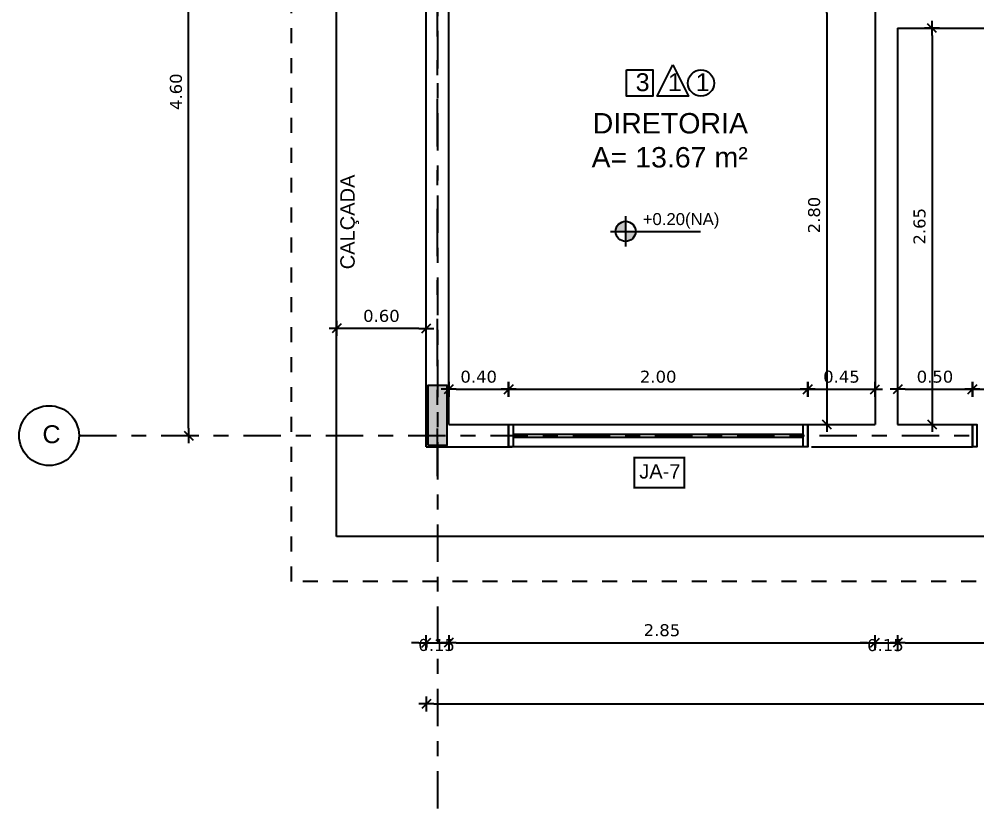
# Model space of a CAD drawing. Extents: x 11 to 195, y 73 to 157.
# Drawn here: x 61.42 to 67.82, y 124.53 to 129.85 of the extents above; entities that cross this region are included whole.
import ezdxf

# ---------------------------------------------------------------- set-up
doc = ezdxf.new("R2010")
doc.units = 0
doc.header["$LTSCALE"] = 0.005
doc.header["$PDMODE"] = 3
for name, pattern in [('C5', [60, 50, -5, 0, -5]), ('CONTINU', [0]), ('DASHDOT', [25.4, 12.7, -6.35, 0, -6.35]), ('HIDDEN', [9.525, 6.35, -3.175])]:
    doc.linetypes.add(name, pattern=pattern)
doc.layers.get('0').update_dxf_attribs({"linetype": 'CONTINUOUS'})
doc.layers.get('DEFPOINTS').update_dxf_attribs({"linetype": 'CONTINUOUS'})
for name, color, linetype in [('A-COTAS', 1, 'CONTINUOUS'), ('A-PARED', 5, 'CONTINUOUS'), ('A-PAREDE', 5, 'CONTINUOUS'), ('A-PILAR', 6, 'CONTINUOUS'), ('A-PILAR_EIXO', 5, 'DASHDOT'), ('A-PISOS', 2, 'CONTINUOUS'), ('AR-PRJ-COB', 2, 'HIDDEN'), ('ARQ-CTA-1_050', 1, 'CONTINUOUS'), ('ARQ-CTA-1_075', 1, 'CONTINUOUS'), ('ARQ-ESQ-VISTA1', 2, 'CONTINUOUS'), ('ARQ-EXO-1_050', 251, 'C5'), ('ARQ-SMB-1_050', 1, 'CONTINUOUS'), ('ARQ-SMB-1_100', 1, 'CONTINUOUS'), ('ARQ-TXT-1_050', 2, 'CONTINUOUS'), ('ARQ-TXT-1_075', 2, 'CONTINUOUS')]:
    doc.layers.add(name, color=color, linetype=linetype)
doc.styles.add('A20', font='arial.ttf', dxfattribs={"height": 0.2})
doc.styles.add('ESC-50-A20', font='arial.ttf', dxfattribs={"height": 0.1})
doc.styles.add('FNDE Texto Cota 0050', font='verdana.ttf', dxfattribs={"height": 0.08})
doc.dimstyles.new('FNDE 1-0050', dxfattribs={"dimscale": 5, "dimtxt": 0.08, "dimasz": 0.01, "dimexe": 0.15, "dimexo": 0.15, "dimgap": 0.01, "dimtad": 1, "dimzin": 1, "dimdsep": 46, "dimtxsty": 'FNDE Texto Cota 0050', "dimblk": 'tic', "dimcen": 0.015, "dimdle": 0.15, "dimse1": 1, "dimse2": 1, "dimclrd": 251, "dimclre": 251, "dimclrt": 256, "dimaunit": 1, "dimadec": 3, "dimazin": 0, "dimtfac": 1, "dimtix": 1, "dimtmove": 2, "dimatfit": 3, "dimfxl": 0.15, "dimtvp": 1, "dimtolj": 1, "dimtzin": 0, "dimarcsym": 0})

# ---------------------------------------------------------------- blocks, each defined once
blk = doc.blocks.new('tic')
at = {"color": 251}
for p, q in [((-1, 0), (1, 0)), ((0, -1), (0, 1))]:
    blk.add_line(p, q, dxfattribs=at)
blk.add_line((-0.6, -0.6), (0.6, 0.6))
blk = doc.blocks.new('*D204')
at = {"layer": 'ARQ-CTA-1_050', "color": 251, "lineweight": -2, "transparency": 16777216}
blk.add_line((66.8194, 129.8864), (66.8194, 127.1864), dxfattribs=at)
at = {"layer": 'DEFPOINTS', "color": 0, "transparency": 16777216}
for p in [(67.143, 129.9364, -1.8897), (66.8194, 127.1364), (67.143, 127.1364, -1.8897)]:
    blk.add_point(p, dxfattribs=at)
at = {"layer": 'ARQ-CTA-1_050', "color": 251, "lineweight": -2, "transparency": 16777216, "xscale": 0.05, "yscale": 0.05, "zscale": 0.05}
for p, rotation in [((66.8194, 129.9364), 90), ((66.8194, 127.1364), 270)]:
    blk.add_blockref('tic', p, dxfattribs=dict(at, rotation=rotation))
at = {"layer": 'ARQ-CTA-1_050', "transparency": 16777216, "insert": (66.7358, 128.5364), "char_height": 0.08, "attachment_point": 5, "rotation": 90, "style": 'FNDE Texto Cota 0050'}
blk.add_mtext('\\A1;2.80', dxfattribs=at)
blk = doc.blocks.new('*D210')
at = {"layer": 'ARQ-CTA-1_050', "color": 251, "lineweight": -2, "transparency": 16777216}
blk.add_line((67.5235, 129.7364), (67.5235, 127.1864), dxfattribs=at)
at = {"layer": 'DEFPOINTS', "color": 0, "transparency": 16777216}
for p in [(67.293, 129.7864, -1.8897), (67.293, 127.1364, -1.8897), (67.5235, 127.1364)]:
    blk.add_point(p, dxfattribs=at)
at = {"layer": 'ARQ-CTA-1_050', "color": 251, "lineweight": -2, "transparency": 16777216, "xscale": 0.05, "yscale": 0.05, "zscale": 0.05}
for p, rotation in [((67.5235, 129.7864), 90), ((67.5235, 127.1364), 270)]:
    blk.add_blockref('tic', p, dxfattribs=dict(at, rotation=rotation))
at = {"layer": 'ARQ-CTA-1_050', "transparency": 16777216, "insert": (67.4402, 128.4614), "char_height": 0.08, "attachment_point": 5, "rotation": 90, "style": 'FNDE Texto Cota 0050'}
blk.add_mtext('\\A1;2.65', dxfattribs=at)
blk = doc.blocks.new('*D214')
at = {"layer": 'ARQ-CTA-1_050', "color": 251, "lineweight": -2, "transparency": 16777216}
for p, q in [((64.093, 125.6756), (64.043, 125.6756)), ((64.143, 125.6756), (64.293, 125.6756)), ((64.343, 125.6756), (64.393, 125.6756))]:
    blk.add_line(p, q, dxfattribs=at)
at = {"layer": 'DEFPOINTS', "color": 0, "transparency": 16777216}
for p in [(64.143, 126.9864, -1.8897), (64.293, 126.9864, -1.8897), (64.293, 125.6756)]:
    blk.add_point(p, dxfattribs=at)
at = {"layer": 'ARQ-CTA-1_050', "color": 251, "lineweight": -2, "transparency": 16777216, "xscale": 0.05, "yscale": 0.05, "zscale": 0.05}
blk.add_blockref('tic', (64.143, 125.6756), dxfattribs=at)
at = {"layer": 'ARQ-CTA-1_050', "color": 251, "lineweight": -2, "transparency": 16777216, "xscale": 0.05, "yscale": 0.05, "zscale": 0.05, "rotation": 180}
blk.add_blockref('tic', (64.293, 125.6756), dxfattribs=at)
at = {"layer": 'ARQ-CTA-1_050', "transparency": 16777216, "insert": (64.2119, 125.6603), "char_height": 0.08, "attachment_point": 5, "style": 'FNDE Texto Cota 0050'}
blk.add_mtext('\\A1;0.15', dxfattribs=at)
blk = doc.blocks.new('*D215')
at = {"layer": 'ARQ-CTA-1_050', "color": 251, "lineweight": -2, "transparency": 16777216}
blk.add_line((64.343, 125.6756), (67.093, 125.6756), dxfattribs=at)
at = {"layer": 'DEFPOINTS', "color": 0, "transparency": 16777216}
for p in [(67.143, 127.1364, -1.8897), (64.293, 126.7921, -1.8897), (67.143, 125.6756)]:
    blk.add_point(p, dxfattribs=at)
at = {"layer": 'ARQ-CTA-1_050', "color": 251, "lineweight": -2, "transparency": 16777216, "xscale": 0.05, "yscale": 0.05, "zscale": 0.05, "rotation": 180}
blk.add_blockref('tic', (64.293, 125.6756), dxfattribs=at)
at = {"layer": 'ARQ-CTA-1_050', "color": 251, "lineweight": -2, "transparency": 16777216, "xscale": 0.05, "yscale": 0.05, "zscale": 0.05}
blk.add_blockref('tic', (67.143, 125.6756), dxfattribs=at)
at = {"layer": 'ARQ-CTA-1_050', "transparency": 16777216, "insert": (65.718, 125.7592), "char_height": 0.08, "attachment_point": 5, "style": 'FNDE Texto Cota 0050'}
blk.add_mtext('\\A1;2.85', dxfattribs=at)
blk = doc.blocks.new('*D216')
at = {"layer": 'ARQ-CTA-1_050', "color": 251, "lineweight": -2, "transparency": 16777216}
for p, q in [((67.093, 125.6756), (67.043, 125.6756)), ((67.143, 125.6756), (67.293, 125.6756)), ((67.343, 125.6756), (67.393, 125.6756))]:
    blk.add_line(p, q, dxfattribs=at)
at = {"layer": 'DEFPOINTS', "color": 0, "transparency": 16777216}
for p in [(67.293, 127.1364, -1.8897), (67.143, 126.9421, -1.8897), (67.293, 125.6756)]:
    blk.add_point(p, dxfattribs=at)
at = {"layer": 'ARQ-CTA-1_050', "color": 251, "lineweight": -2, "transparency": 16777216, "xscale": 0.05, "yscale": 0.05, "zscale": 0.05}
blk.add_blockref('tic', (67.143, 125.6756), dxfattribs=at)
at = {"layer": 'ARQ-CTA-1_050', "color": 251, "lineweight": -2, "transparency": 16777216, "xscale": 0.05, "yscale": 0.05, "zscale": 0.05, "rotation": 180}
blk.add_blockref('tic', (67.293, 125.6756), dxfattribs=at)
at = {"layer": 'ARQ-CTA-1_050', "transparency": 16777216, "insert": (67.212, 125.6595), "char_height": 0.08, "attachment_point": 5, "style": 'FNDE Texto Cota 0050'}
blk.add_mtext('\\A1;0.15', dxfattribs=at)
blk = doc.blocks.new('*D217')
at = {"layer": 'ARQ-CTA-1_050', "color": 251, "lineweight": -2, "transparency": 16777216}
blk.add_line((67.343, 125.6756), (69.293, 125.6756), dxfattribs=at)
at = {"layer": 'DEFPOINTS', "color": 0, "transparency": 16777216}
for p in [(69.343, 126.9864, -1.8897), (67.293, 126.9421, -1.8897), (69.343, 125.6756)]:
    blk.add_point(p, dxfattribs=at)
at = {"layer": 'ARQ-CTA-1_050', "color": 251, "lineweight": -2, "transparency": 16777216, "xscale": 0.05, "yscale": 0.05, "zscale": 0.05, "rotation": 180}
blk.add_blockref('tic', (67.293, 125.6756), dxfattribs=at)
at = {"layer": 'ARQ-CTA-1_050', "color": 251, "lineweight": -2, "transparency": 16777216, "xscale": 0.05, "yscale": 0.05, "zscale": 0.05}
blk.add_blockref('tic', (69.343, 125.6756), dxfattribs=at)
at = {"layer": 'ARQ-CTA-1_050', "transparency": 16777216, "insert": (68.318, 125.7589), "char_height": 0.08, "attachment_point": 5, "style": 'FNDE Texto Cota 0050'}
blk.add_mtext('\\A1;2.05', dxfattribs=at)
blk = doc.blocks.new('*D231')
at = {"layer": 'ARQ-CTA-1_050', "color": 251, "lineweight": -2, "transparency": 16777216}
blk.add_line((64.193, 125.2669), (79.843, 125.2669), dxfattribs=at)
at = {"layer": 'DEFPOINTS', "color": 0, "transparency": 16777216}
for p in [(64.143, 126.9864, -1.8897), (79.893, 126.7121), (79.893, 125.2669)]:
    blk.add_point(p, dxfattribs=at)
at = {"layer": 'ARQ-CTA-1_050', "color": 251, "lineweight": -2, "transparency": 16777216, "xscale": 0.05, "yscale": 0.05, "zscale": 0.05, "rotation": 180}
blk.add_blockref('tic', (64.143, 125.2669), dxfattribs=at)
at = {"layer": 'ARQ-CTA-1_050', "color": 251, "lineweight": -2, "transparency": 16777216, "xscale": 0.05, "yscale": 0.05, "zscale": 0.05}
blk.add_blockref('tic', (79.893, 125.2669), dxfattribs=at)
at = {"layer": 'ARQ-CTA-1_050', "transparency": 16777216, "insert": (72.018, 125.3488), "char_height": 0.08, "attachment_point": 5, "style": 'FNDE Texto Cota 0050'}
blk.add_mtext('\\A1;15.75', dxfattribs=at)
blk = doc.blocks.new('*D240')
at = {"layer": 'ARQ-CTA-1_050', "color": 251, "lineweight": -2, "transparency": 16777216}
blk.add_line((64.093, 127.7782), (63.593, 127.7782), dxfattribs=at)
at = {"layer": 'DEFPOINTS', "color": 0, "transparency": 16777216}
for p in [(63.543, 128.326, -1.8897), (64.143, 128.326, -1.8897), (63.543, 127.7782)]:
    blk.add_point(p, dxfattribs=at)
at = {"layer": 'ARQ-CTA-1_050', "color": 251, "lineweight": -2, "transparency": 16777216, "xscale": 0.05, "yscale": 0.05, "zscale": 0.05, "rotation": 180}
blk.add_blockref('tic', (63.543, 127.7782), dxfattribs=at)
at = {"layer": 'ARQ-CTA-1_050', "color": 251, "lineweight": -2, "transparency": 16777216, "xscale": 0.05, "yscale": 0.05, "zscale": 0.05}
blk.add_blockref('tic', (64.143, 127.7782), dxfattribs=at)
at = {"layer": 'ARQ-CTA-1_050', "transparency": 16777216, "insert": (63.843, 127.8615), "char_height": 0.08, "attachment_point": 5, "style": 'FNDE Texto Cota 0050'}
blk.add_mtext('\\A1;0.60', dxfattribs=at)
blk = doc.blocks.new('FNDE-Nível Planta-1_050')
at = {"linetype": 'Continuous', "ltscale": 0.5}
h = blk.add_hatch(color=251, dxfattribs=at)
h.paths.add_polyline_path([(135.6984, 5.8271), (135.6984, 5.8943, 0.414214), (135.6312, 5.8271)])
h.paths.add_polyline_path([(135.6984, 5.8271), (135.6984, 5.7599, 0.414214), (135.7656, 5.8271)])
at = {"color": 251}
for p, q in [((135.6984, 5.9279), (135.6984, 5.7263)), ((135.5976, 5.8271), (135.7656, 5.8271)), ((135.7656, 5.8271), (136.1984, 5.8271))]:
    blk.add_line(p, q, dxfattribs=at)
blk.add_circle((135.6984, 5.8271), 0.0672, dxfattribs=at)
blk = doc.blocks.new('*D254')
at = {"layer": 'ARQ-CTA-1_050', "color": 251, "lineweight": -2, "transparency": 16777216}
blk.add_line((62.5535, 127.1114), (62.5535, 131.6114), dxfattribs=at)
at = {"layer": 'DEFPOINTS', "color": 0, "transparency": 16777216}
for p in [(61.8215, 131.6614, -1.8897), (62.5535, 131.6614), (61.8215, 127.0614, -1.8897)]:
    blk.add_point(p, dxfattribs=at)
at = {"layer": 'ARQ-CTA-1_050', "color": 251, "lineweight": -2, "transparency": 16777216, "xscale": 0.05, "yscale": 0.05, "zscale": 0.05}
for p, rotation in [((62.5535, 131.6614), 90), ((62.5535, 127.0614), 270)]:
    blk.add_blockref('tic', p, dxfattribs=dict(at, rotation=rotation))
at = {"layer": 'ARQ-CTA-1_050', "transparency": 16777216, "insert": (62.4702, 129.3614), "char_height": 0.08, "attachment_point": 5, "rotation": 90, "style": 'FNDE Texto Cota 0050'}
blk.add_mtext('\\A1;4.60', dxfattribs=at)
blk = doc.blocks.new('*D265')
at = {"layer": 'ARQ-CTA-1_050', "color": 251, "lineweight": -2, "transparency": 16777216}
blk.add_line((64.343, 127.3715), (64.643, 127.3715), dxfattribs=at)
at = {"layer": 'DEFPOINTS', "color": 0, "transparency": 16777216}
for p in [(64.693, 127.3715), (64.293, 127.1364, -1.8897), (64.693, 127.1364, -1.8897)]:
    blk.add_point(p, dxfattribs=at)
at = {"layer": 'ARQ-CTA-1_050', "color": 251, "lineweight": -2, "transparency": 16777216, "xscale": 0.05, "yscale": 0.05, "zscale": 0.05, "rotation": 180}
blk.add_blockref('tic', (64.293, 127.3715), dxfattribs=at)
at = {"layer": 'ARQ-CTA-1_050', "color": 251, "lineweight": -2, "transparency": 16777216, "xscale": 0.05, "yscale": 0.05, "zscale": 0.05}
blk.add_blockref('tic', (64.693, 127.3715), dxfattribs=at)
at = {"layer": 'ARQ-CTA-1_050', "transparency": 16777216, "insert": (64.493, 127.4548), "char_height": 0.08, "attachment_point": 5, "style": 'FNDE Texto Cota 0050'}
blk.add_mtext('\\A1;0.40', dxfattribs=at)
blk = doc.blocks.new('*D266')
at = {"layer": 'ARQ-CTA-1_050', "color": 251, "lineweight": -2, "transparency": 16777216}
blk.add_line((64.743, 127.3715), (66.643, 127.3715), dxfattribs=at)
at = {"layer": 'DEFPOINTS', "color": 0, "transparency": 16777216}
for p in [(66.693, 127.3715), (64.693, 127.1364, -1.8897), (66.693, 127.1364, -1.8897)]:
    blk.add_point(p, dxfattribs=at)
at = {"layer": 'ARQ-CTA-1_050', "color": 251, "lineweight": -2, "transparency": 16777216, "xscale": 0.05, "yscale": 0.05, "zscale": 0.05, "rotation": 180}
blk.add_blockref('tic', (64.693, 127.3715), dxfattribs=at)
at = {"layer": 'ARQ-CTA-1_050', "color": 251, "lineweight": -2, "transparency": 16777216, "xscale": 0.05, "yscale": 0.05, "zscale": 0.05}
blk.add_blockref('tic', (66.693, 127.3715), dxfattribs=at)
at = {"layer": 'ARQ-CTA-1_050', "transparency": 16777216, "insert": (65.693, 127.4548), "char_height": 0.08, "attachment_point": 5, "style": 'FNDE Texto Cota 0050'}
blk.add_mtext('\\A1;2.00', dxfattribs=at)
blk = doc.blocks.new('*D267')
at = {"layer": 'ARQ-CTA-1_050', "color": 251, "lineweight": -2, "transparency": 16777216}
blk.add_line((66.743, 127.3715), (67.093, 127.3715), dxfattribs=at)
at = {"layer": 'DEFPOINTS', "color": 0, "transparency": 16777216}
for p in [(67.143, 127.3715), (66.693, 127.1364, -1.8897), (67.143, 127.1364, -1.8897)]:
    blk.add_point(p, dxfattribs=at)
at = {"layer": 'ARQ-CTA-1_050', "color": 251, "lineweight": -2, "transparency": 16777216, "xscale": 0.05, "yscale": 0.05, "zscale": 0.05, "rotation": 180}
blk.add_blockref('tic', (66.693, 127.3715), dxfattribs=at)
at = {"layer": 'ARQ-CTA-1_050', "color": 251, "lineweight": -2, "transparency": 16777216, "xscale": 0.05, "yscale": 0.05, "zscale": 0.05}
blk.add_blockref('tic', (67.143, 127.3715), dxfattribs=at)
at = {"layer": 'ARQ-CTA-1_050', "transparency": 16777216, "insert": (66.918, 127.4548), "char_height": 0.08, "attachment_point": 5, "style": 'FNDE Texto Cota 0050'}
blk.add_mtext('\\A1;0.45', dxfattribs=at)
blk = doc.blocks.new('*D268')
at = {"layer": 'ARQ-CTA-1_050', "color": 251, "lineweight": -2, "transparency": 16777216}
blk.add_line((67.343, 127.3715), (67.743, 127.3715), dxfattribs=at)
at = {"layer": 'DEFPOINTS', "color": 0, "transparency": 16777216}
for p in [(67.793, 127.3715), (67.293, 127.1364, -1.8897), (67.793, 127.1364, -2.7379)]:
    blk.add_point(p, dxfattribs=at)
at = {"layer": 'ARQ-CTA-1_050', "color": 251, "lineweight": -2, "transparency": 16777216, "xscale": 0.05, "yscale": 0.05, "zscale": 0.05, "rotation": 180}
blk.add_blockref('tic', (67.293, 127.3715), dxfattribs=at)
at = {"layer": 'ARQ-CTA-1_050', "color": 251, "lineweight": -2, "transparency": 16777216, "xscale": 0.05, "yscale": 0.05, "zscale": 0.05}
blk.add_blockref('tic', (67.793, 127.3715), dxfattribs=at)
at = {"layer": 'ARQ-CTA-1_050', "transparency": 16777216, "insert": (67.543, 127.4548), "char_height": 0.08, "attachment_point": 5, "style": 'FNDE Texto Cota 0050'}
blk.add_mtext('\\A1;0.50', dxfattribs=at)
blk = doc.blocks.new('*D269')
at = {"layer": 'ARQ-CTA-1_050', "color": 251, "lineweight": -2, "transparency": 16777216}
blk.add_line((67.843, 127.3715), (68.743, 127.3715), dxfattribs=at)
at = {"layer": 'DEFPOINTS', "color": 0, "transparency": 16777216}
for p in [(68.793, 127.3715), (67.793, 127.1364, -2.7379), (68.793, 127.1364, -2.7379)]:
    blk.add_point(p, dxfattribs=at)
at = {"layer": 'ARQ-CTA-1_050', "color": 251, "lineweight": -2, "transparency": 16777216, "xscale": 0.05, "yscale": 0.05, "zscale": 0.05, "rotation": 180}
blk.add_blockref('tic', (67.793, 127.3715), dxfattribs=at)
at = {"layer": 'ARQ-CTA-1_050', "color": 251, "lineweight": -2, "transparency": 16777216, "xscale": 0.05, "yscale": 0.05, "zscale": 0.05}
blk.add_blockref('tic', (68.793, 127.3715), dxfattribs=at)
at = {"layer": 'ARQ-CTA-1_050', "transparency": 16777216, "insert": (68.293, 127.4548), "char_height": 0.08, "attachment_point": 5, "style": 'FNDE Texto Cota 0050'}
blk.add_mtext('\\A1;1.00', dxfattribs=at)

msp = doc.modelspace()

# ---------------------------------------------------------------- hatches: boundary and pattern name
at = {"layer": 'A-COTAS'}
h = msp.add_hatch(color=256, dxfattribs=at)
h.set_gradient(color1=(173, 173, 173), color2=(173, 173, 173))
h.paths.add_polyline_path([(79.883, 127.3964), (79.808, 127.3964), (79.733, 127.3964), (79.733, 127.1964), (79.733, 126.9964), (79.808, 126.9964), (79.883, 126.9964), (79.883, 127.1964)])
h.paths.add_polyline_path([(79.883, 131.7264), (79.818, 131.7264), (79.753, 131.7264), (79.753, 131.5264), (79.753, 131.3264), (79.818, 131.3264), (79.883, 131.3264), (79.883, 131.5264)])
h.paths.add_polyline_path([(74.683, 131.7264), (74.618, 131.7264), (74.553, 131.7264), (74.553, 131.5264), (74.553, 131.3264), (74.618, 131.3264), (74.683, 131.3264), (74.683, 131.5264)])
h.paths.add_polyline_path([(74.683, 127.3964), (74.618, 127.3964), (74.553, 127.3964), (74.553, 127.1964), (74.553, 126.9964), (74.618, 126.9964), (74.683, 126.9964), (74.683, 127.1964)])
h.paths.add_polyline_path([(69.353, 131.3264), (69.418, 131.3264), (69.483, 131.3264), (69.483, 131.5264), (69.483, 131.7264), (69.418, 131.7264), (69.353, 131.7264), (69.353, 131.5264)])
h.paths.add_polyline_path([(79.883, 133.2764), (79.783, 133.2764), (79.683, 133.2764), (79.683, 133.1864), (79.683, 133.0764), (79.783, 133.0764), (79.883, 133.0764), (79.883, 133.1864)])
h.paths.add_polyline_path([(74.718, 133.2764), (74.618, 133.2764), (74.518, 133.2764), (74.518, 133.1864), (74.518, 133.0764), (74.618, 133.0764), (74.718, 133.0764), (74.718, 133.1864)])
h.paths.add_polyline_path([(69.518, 133.2764), (69.418, 133.2764), (69.318, 133.2764), (69.318, 133.1864), (69.318, 133.0764), (69.418, 133.0764), (69.518, 133.0764), (69.518, 133.1864)])
h.paths.add_polyline_path([(69.483, 127.3964), (69.418, 127.3964), (69.353, 127.3964), (69.353, 127.1964), (69.353, 126.9964), (69.418, 126.9964), (69.483, 126.9964), (69.483, 127.1964)])
h.paths.add_polyline_path([(64.153, 133.0764), (64.253, 133.0764), (64.353, 133.0764), (64.353, 133.1864), (64.353, 133.2764), (64.253, 133.2764), (64.153, 133.2764), (64.153, 133.1864)])
h.paths.add_polyline_path([(64.153, 131.3264), (64.218, 131.3264), (64.283, 131.3264), (64.283, 131.5264), (64.283, 131.7264), (64.218, 131.7264), (64.153, 131.7264), (64.153, 131.5264)])
h.paths.add_polyline_path([(64.153, 126.9964), (64.218, 126.9964), (64.283, 126.9964), (64.283, 127.1964), (64.283, 127.3964), (64.218, 127.3964), (64.153, 127.3964), (64.153, 127.1964)])

# ---------------------------------------------------------------- linework, layer by layer
at = {"layer": 'A-PARED'}
for p, q in [((64.143, 126.9864, -1.8897), (64.143, 131.7364, -1.8897)), ((64.293, 127.1364, -1.8897), (64.293, 131.5864, -1.8897)), ((67.143, 129.9364, -1.8897), (67.143, 127.1364, -1.8897)), ((67.293, 129.7864, -1.8897), (67.818, 129.7864, -1.8897)), ((67.293, 129.7864, -1.8897), (67.293, 127.1364, -1.8897)), ((67.818, 129.7864, -1.8897), (69.343, 129.7864, -1.8897)), ((64.293, 127.1364, -1.8897), (64.718, 127.1364, -1.8897)), ((66.693, 127.1364, -1.8897), (67.143, 127.1364, -1.8897)), ((67.293, 127.1364, -1.8897), (67.793, 127.1364, -2.7379)), ((64.143, 126.9864, -1.8897), (64.718, 126.9864, -1.8897)), ((66.718, 126.9864, -1.8897), (67.793, 126.9864, -2.7379))]:
    msp.add_line(p, q, dxfattribs=at)
at = {"layer": 'A-PAREDE'}
for p, q in [((64.693, 127.1364, -1.8897), (64.693, 126.9864, -1.8897)), ((64.693, 126.9864, -1.8897), (64.693, 127.1364, -1.8897)), ((64.693, 127.1364, -1.8897), (64.693, 126.9864, -1.8897)), ((66.693, 127.1364, -1.8897), (66.693, 126.9864, -1.8897)), ((66.693, 126.9864, -1.8897), (66.693, 127.1364, -1.8897)), ((66.693, 127.1364, -1.8897), (66.693, 126.9864, -1.8897)), ((67.793, 126.9864, -2.7379), (67.793, 127.1364, -2.7379)), ((67.793, 127.1364, -2.7379), (67.793, 126.9864, -2.7379))]:
    msp.add_line(p, q, dxfattribs=at)
at = {"layer": 'A-PILAR', "elevation": -1.8897}
msp.add_lwpolyline([(64.153, 126.9964), (64.218, 126.9964), (64.283, 126.9964), (64.283, 127.1964), (64.283, 127.3964), (64.218, 127.3964), (64.153, 127.3964), (64.153, 127.1964), (64.153, 126.9964)], close=True, dxfattribs=at)
at = {"layer": 'A-PILAR_EIXO', "color": 8, "ltscale": 5}
msp.add_line((64.218, 126.7906, -1.8897), (64.218, 133.333, -1.8897), dxfattribs=at)
at = {"layer": 'A-PISOS', "color": 1}
msp.add_line((63.543, 126.3864, -1.8897), (63.543, 131.6614, -1.8897), dxfattribs=at)
at = {"layer": 'AR-PRJ-COB', "ltscale": 0.5, "elevation": -1.8897}
msp.add_lwpolyline([(74.618, 126.0864), (63.243, 126.0864), (63.243, 134.1614), (80.793, 134.1614), (80.793, 126.0864), (76.418, 126.0864)], close=True, dxfattribs=at)
at = {"layer": 'ARQ-CTA-1_075', "ltscale": 10}
msp.add_line((80.493, 126.3864, -1.8897), (63.543, 126.3864, -1.8897), dxfattribs=at)
at = {"layer": 'ARQ-ESQ-VISTA1', "color": 1}
for p, q in [((64.723, 127.1364, -1.8897), (66.663, 127.1364, -1.8897)), ((66.663, 126.9864, -1.8897), (64.723, 126.9864, -1.8897))]:
    msp.add_line(p, q, dxfattribs=at)
at = {"layer": 'ARQ-ESQ-VISTA1', "color": 2}
for p, q in [((64.723, 127.0714, -1.8897), (66.663, 127.0715, -1.8897)), ((64.723, 127.0514, -1.8897), (66.663, 127.0515, -1.8897))]:
    msp.add_line(p, q, dxfattribs=at)
for points, elevation in [([(64.693, 127.1364), (64.723, 127.1364), (64.723, 126.9864), (64.693, 126.9864)], -1.8897), ([(66.663, 127.1364), (66.693, 127.1364), (66.693, 126.9864), (66.663, 126.9864)], -1.8897), ([(67.793, 127.1364), (67.823, 127.1364), (67.823, 126.9864), (67.793, 126.9864)], -2.7379)]:
    msp.add_lwpolyline(points, close=True, dxfattribs=dict(at, elevation=elevation))
at = {"layer": 'ARQ-EXO-1_050'}
for p, q in [((64.218, 138.0177, -1.8897), (64.218, 124.5315, -1.8897)), ((61.8215, 127.0614, -1.8897), (82.5503, 127.0614, -16.5675))]:
    msp.add_line(p, q, dxfattribs=at)
at = {"layer": 'ARQ-EXO-1_050', "linetype": 'CONTINU'}
msp.add_circle((61.6215, 127.0614, -1.8897), 0.2, dxfattribs=at)
at = {"layer": 'ARQ-SMB-1_100'}
msp.add_lwpolyline([(65.4816, 129.5075), (65.6576, 129.5075), (65.6576, 129.3315), (65.4816, 129.3315)], close=True, dxfattribs=at)
msp.add_lwpolyline([(65.791, 129.5405), (65.8955, 129.3315), (65.6865, 129.3315), (65.791, 129.5405)], dxfattribs=at)
at = {"layer": 'ARQ-SMB-1_100', "color": 252, "ltscale": 10, "const_width": 0.0133, "elevation": -1.8897}
msp.add_lwpolyline([(65.867, 126.9131), (65.5336, 126.9131), (65.5336, 126.7131), (65.867, 126.7131)], close=True, dxfattribs=at)
at = {"layer": 'ARQ-SMB-1_100'}
msp.add_circle((65.979, 129.4195), 0.088, dxfattribs=at)

# ---------------------------------------------------------------- block references
at = {"layer": 'ARQ-SMB-1_050'}
msp.add_blockref('FNDE-Nível Planta-1_050', (-70.223, 122.6002), dxfattribs=at)

# ---------------------------------------------------------------- texts
at = {"layer": 'ARQ-SMB-1_050', "style": 'ESC-50-A20'}
msp.add_attdef('+0.20(NA)', (65.5895, 128.4696), 'NA', height=0.08, dxfattribs=at)
at = {"layer": 'ARQ-TXT-1_050', "char_height": 0.12, "width": 0.086252, "attachment_point": 1, "style": 'A20'}
for s, insert in [('3', (65.5424, 129.4851)), ('1', (65.758, 129.4851)), ('1', (65.9439, 129.4851)), ('C', (61.577, 127.1305, -2.6897))]:
    msp.add_mtext(s, dxfattribs=dict(at, insert=insert))
at = {"layer": 'ARQ-TXT-1_050', "insert": (64.7416, 129.2187), "char_height": 0.136533, "attachment_point": 1, "style": 'ESC-50-A20'}
msp.add_mtext_dynamic_manual_height_columns('\\pi0.5134;DIRETORIA\\P\\pi0.50591;A= 13.67 m²', width=1.926877, gutter_width=1, heights=[0], dxfattribs=at)
at = {"layer": 'ARQ-TXT-1_075', "style": 'ESC-50-A20'}
msp.add_text('CALÇADA', height=0.096, rotation=90, dxfattribs=at).set_placement((63.6642, 128.1737, -1.8897))
msp.add_attdef('JA-7', (65.5664, 126.7742, -1.8897), '', height=0.096, dxfattribs=at)

# ---------------------------------------------------------------- dimensions: what is measured, and where the dimension line sits
at = {"layer": 'ARQ-CTA-1_050'}
for base, p1, p2, picture, middle in [((62.5535, 131.6614), (61.8215, 127.0614, -1.8897), (61.8215, 131.6614, -1.8897), '*D254', (62.4702, 129.3614)), ((67.5235, 127.1364), (67.293, 129.7864, -1.8897), (67.293, 127.1364, -1.8897), '*D210', (67.4402, 128.4614))]:
    dim = msp.add_linear_dim(base=base, p1=p1, p2=p2, angle=90, dimstyle='FNDE 1-0050', override={"dimtad": 0}, dxfattribs=at)
    dim.commit()
    dim.dimension.update_dxf_attribs({"geometry": picture, "text_midpoint": middle})
dim = msp.add_linear_dim(base=(66.8194, 127.1364), p1=(67.143, 129.9364, -1.8897), p2=(67.143, 127.1364, -1.8897), angle=90, text='2.80', dimstyle='FNDE 1-0050', override={"dimtad": 0}, dxfattribs=at)
dim.commit()
dim.dimension.update_dxf_attribs({"geometry": '*D204', "text_midpoint": (66.7358, 128.5364)})
for base, p1, p2, picture, middle in [((63.543, 127.7782), (64.143, 128.326, -1.8897), (63.543, 128.326, -1.8897), '*D240', (63.843, 127.8615)), ((64.693, 127.3715), (64.293, 127.1364, -1.8897), (64.693, 127.1364, -1.8897), '*D265', (64.493, 127.4548)), ((66.693, 127.3715), (64.693, 127.1364, -1.8897), (66.693, 127.1364, -1.8897), '*D266', (65.693, 127.4548)), ((67.143, 127.3715), (66.693, 127.1364, -1.8897), (67.143, 127.1364, -1.8897), '*D267', (66.918, 127.4548)), ((67.793, 127.3715), (67.293, 127.1364, -1.8897), (67.793, 127.1364, -2.7379), '*D268', (67.543, 127.4548)), ((68.793, 127.3715), (67.793, 127.1364, -2.7379), (68.793, 127.1364, -2.7379), '*D269', (68.293, 127.4548)), ((67.143, 125.6756), (64.293, 126.7921, -1.8897), (67.143, 127.1364, -1.8897), '*D215', (65.718, 125.7592)), ((79.893, 125.2669), (64.143, 126.9864, -1.8897), (79.893, 126.7121), '*D231', (72.018, 125.3488)), ((69.343, 125.6756), (67.293, 126.9421, -1.8897), (69.343, 126.9864, -1.8897), '*D217', (68.318, 125.7589))]:
    dim = msp.add_linear_dim(base=base, p1=p1, p2=p2, dimstyle='FNDE 1-0050', override={"dimtad": 0}, dxfattribs=at)
    dim.commit()
    dim.dimension.update_dxf_attribs({"geometry": picture, "text_midpoint": middle})
for base, p1, p2, picture, middle in [((67.293, 125.6756), (67.143, 126.9421, -1.8897), (67.293, 127.1364, -1.8897), '*D216', (67.212, 125.6595)), ((64.293, 125.6756), (64.143, 126.9864, -1.8897), (64.293, 126.9864, -1.8897), '*D214', (64.2119, 125.6603))]:
    dim = msp.add_linear_dim(base=base, p1=p1, p2=p2, dimstyle='FNDE 1-0050', override={"dimtad": 0}, dxfattribs=at)
    dim.commit()
    dim.dimension.update_dxf_attribs({"geometry": picture, "text_midpoint": middle, "dimtype": 160})

doc.saveas('drawing.dxf')
